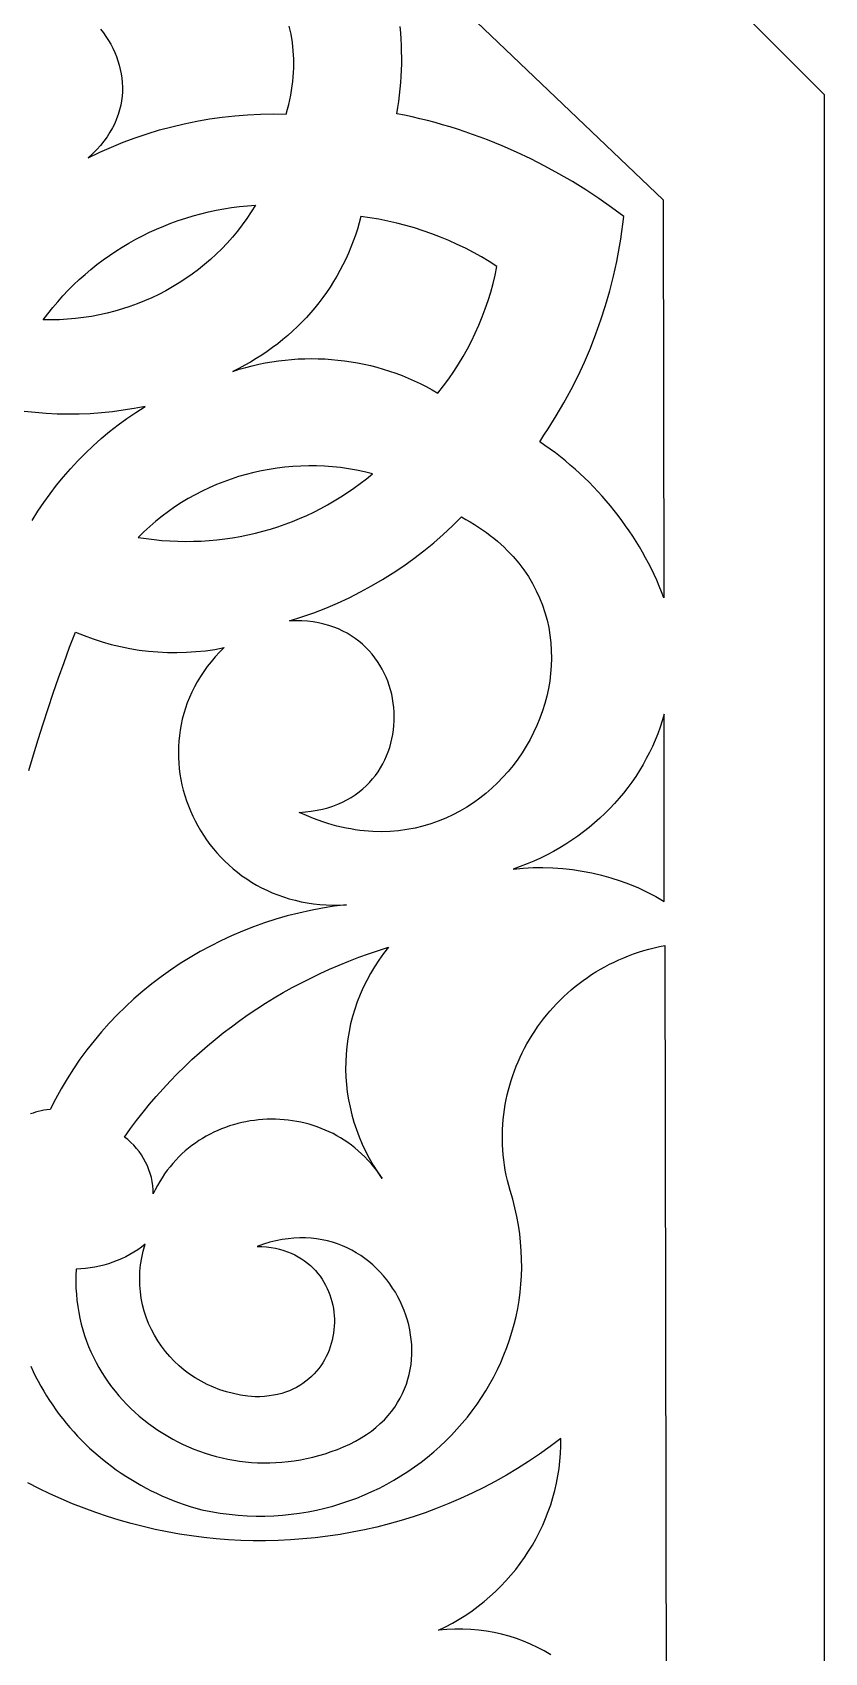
# Model space of a CAD drawing. Extents: x -118 to 118, y -118 to 119.
# Drawn here: x 77.1 to 118.2, y -31.4 to 52.5 of the extents above; entities that cross this region are included whole.
import ezdxf

# ---------------------------------------------------------------- set-up
doc = ezdxf.new("R2010")
doc.units = 0
doc.header["$MEASUREMENT"] = 0
doc.layers.get('0').update_dxf_attribs({"linetype": 'CONTINUOUS'})
doc.layers.add('LAYER_1', color=18, linetype='CONTINUOUS')

msp = doc.modelspace()

# ---------------------------------------------------------------- linework, layer by layer
msp.add_lwpolyline([(118.197, 49.317), (48.97, 118.544), (-48.931, 118.544), (-118.158, 49.317), (-118.158, -48.584), (-48.931, -117.811), (48.97, -117.811), (118.197, -48.584)], close=True)
at = {"layer": 'LAYER_1'}
for points in [[(94.584, 58.422), (109.825, 43.862), (109.867, 23.246), (109.748, 23.551), (109.624, 23.853), (109.494, 24.152), (109.358, 24.449), (109.217, 24.742), (109.069, 25.033), (108.916, 25.321), (108.758, 25.605), (108.594, 25.887), (108.425, 26.165), (108.25, 26.44), (108.07, 26.712), (107.884, 26.98), (107.693, 27.245), (107.498, 27.507), (107.297, 27.764), (107.09, 28.018), (106.879, 28.268), (106.663, 28.515), (106.442, 28.757), (106.216, 28.996), (105.986, 29.23), (105.75, 29.461), (105.51, 29.687), (105.266, 29.909), (105.016, 30.126), (104.763, 30.339), (104.504, 30.548), (104.241, 30.752), (103.974, 30.951), (103.703, 31.146), (103.427, 31.336), (103.651, 31.665), (103.869, 31.997), (104.289, 32.67), (104.687, 33.353), (105.062, 34.047), (105.416, 34.751), (105.747, 35.464), (106.056, 36.186), (106.342, 36.917), (106.605, 37.655), (106.844, 38.401), (107.06, 39.153), (107.253, 39.912), (107.422, 40.677), (107.567, 41.448), (107.631, 41.835), (107.688, 42.223), (107.74, 42.613), (107.785, 43.003), (107.145, 43.481), (106.487, 43.943), (105.813, 44.388), (105.123, 44.816), (104.419, 45.225), (103.701, 45.616), (102.971, 45.988), (102.23, 46.339), (101.479, 46.669), (100.719, 46.977), (100.335, 47.123), (99.95, 47.263), (99.563, 47.397), (99.175, 47.526), (98.785, 47.648), (98.394, 47.764), (98.001, 47.875), (97.608, 47.979), (97.213, 48.076), (96.818, 48.167), (96.422, 48.252), (96.026, 48.33), (96.079, 48.652), (96.127, 48.974), (96.167, 49.297), (96.202, 49.62), (96.23, 49.943), (96.251, 50.266), (96.266, 50.589), (96.274, 50.913), (96.276, 51.236), (96.272, 51.559), (96.261, 51.881), (96.244, 52.203), (96.221, 52.525), (96.191, 52.846)], [(80.664, 52.714), (80.808, 52.527), (80.944, 52.334), (81.071, 52.136), (81.189, 51.933), (81.297, 51.726), (81.396, 51.514), (81.484, 51.299), (81.563, 51.08), (81.63, 50.857), (81.687, 50.632), (81.733, 50.405), (81.766, 50.175), (81.788, 49.944), (81.798, 49.71), (81.795, 49.476), (81.779, 49.241), (81.75, 49.005), (81.707, 48.77), (81.651, 48.534), (81.58, 48.299), (81.495, 48.065), (81.395, 47.832), (81.28, 47.6), (81.15, 47.37), (81.003, 47.143), (80.841, 46.918), (80.662, 46.695), (80.467, 46.476), (80.254, 46.261), (80.024, 46.049), (80.621, 46.337), (81.226, 46.606), (81.839, 46.856), (82.459, 47.087), (83.086, 47.298), (83.719, 47.49), (84.358, 47.662), (85.002, 47.815), (85.65, 47.948), (86.303, 48.061), (86.96, 48.154), (87.62, 48.227), (88.283, 48.279), (88.948, 48.312), (89.614, 48.324), (90.282, 48.315), (90.353, 48.563), (90.416, 48.81), (90.473, 49.054), (90.522, 49.297), (90.565, 49.537), (90.601, 49.775), (90.63, 50.011), (90.653, 50.245), (90.669, 50.476), (90.678, 50.705), (90.682, 50.932), (90.679, 51.157), (90.655, 51.598), (90.607, 52.031), (90.536, 52.453), (90.443, 52.865)], [(77.121, 27.255), (77.416, 27.727), (77.725, 28.19), (78.049, 28.641), (78.388, 29.083), (78.74, 29.514), (79.106, 29.933), (79.486, 30.342), (79.879, 30.738), (80.284, 31.123), (80.703, 31.495), (81.133, 31.855), (81.576, 32.202), (82.031, 32.536), (82.497, 32.856), (82.974, 33.163), (82.41, 33.053), (81.843, 32.961), (81.275, 32.886), (80.704, 32.828), (80.132, 32.787), (79.56, 32.764), (78.987, 32.757), (78.415, 32.768), (77.843, 32.797), (77.272, 32.842), (76.703, 32.905)], [(76.953, 14.296), (77.189, 15.101), (77.433, 15.905), (77.685, 16.707), (77.945, 17.506), (78.212, 18.303), (78.487, 19.098), (78.77, 19.891), (79.06, 20.682), (79.359, 21.47), (79.815, 21.282), (80.278, 21.113), (80.747, 20.962), (81.22, 20.828), (81.698, 20.713), (82.179, 20.616), (82.664, 20.538), (83.151, 20.477), (83.64, 20.436), (84.13, 20.412), (84.622, 20.407), (85.113, 20.421), (85.605, 20.453), (86.096, 20.504), (86.585, 20.573), (87.072, 20.662), (86.833, 20.423), (86.608, 20.179), (86.396, 19.93), (86.197, 19.677), (86.011, 19.419), (85.838, 19.158), (85.677, 18.892), (85.53, 18.624), (85.395, 18.352), (85.272, 18.078), (85.161, 17.801), (85.063, 17.522), (84.976, 17.24), (84.902, 16.958), (84.839, 16.674), (84.788, 16.389), (84.748, 16.103), (84.72, 15.817), (84.702, 15.531), (84.696, 15.245), (84.701, 14.959), (84.717, 14.674), (84.743, 14.391), (84.78, 14.108), (84.827, 13.828), (84.885, 13.549), (84.952, 13.272), (85.03, 12.998), (85.118, 12.727), (85.215, 12.459), (85.322, 12.195), (85.439, 11.934), (85.565, 11.677), (85.7, 11.425), (85.844, 11.177), (85.997, 10.934), (86.159, 10.697), (86.33, 10.464), (86.51, 10.238), (86.698, 10.018), (86.894, 9.804), (87.098, 9.597), (87.311, 9.397), (87.531, 9.204), (87.759, 9.018), (87.995, 8.841), (88.239, 8.672), (88.49, 8.511), (88.748, 8.359), (89.013, 8.216), (89.286, 8.083), (89.565, 7.959), (89.851, 7.845), (90.144, 7.741), (90.443, 7.648), (90.748, 7.566), (91.06, 7.494), (91.378, 7.435), (91.702, 7.387), (92.032, 7.351), (92.367, 7.327), (92.708, 7.316), (93.055, 7.318), (93.407, 7.333), (92.782, 7.255), (92.163, 7.157), (91.549, 7.041), (90.942, 6.906), (90.342, 6.753), (89.749, 6.582), (89.163, 6.394), (88.585, 6.188), (88.015, 5.965), (87.454, 5.725), (86.902, 5.469), (86.359, 5.196), (85.825, 4.907), (85.302, 4.603), (84.79, 4.283), (84.288, 3.947), (83.797, 3.597), (83.318, 3.232), (82.852, 2.853), (82.397, 2.459), (81.955, 2.051), (81.527, 1.63), (81.112, 1.195), (80.711, 0.747), (80.324, 0.286), (79.952, -0.187), (79.595, -0.673), (79.253, -1.171), (78.927, -1.68), (78.618, -2.202), (78.325, -2.734), (78.049, -3.278), (77.886, -3.293), (77.729, -3.315), (77.58, -3.342), (77.436, -3.376), (77.298, -3.414), (77.165, -3.459), (77.038, -3.508)], [(77.046, -16.583), (77.168, -16.847), (77.296, -17.107), (77.43, -17.365), (77.57, -17.62), (77.715, -17.871), (77.866, -18.12), (78.023, -18.365), (78.185, -18.607), (78.353, -18.846), (78.526, -19.08), (78.704, -19.312), (78.888, -19.539), (79.076, -19.763), (79.27, -19.983), (79.469, -20.199), (79.673, -20.41), (79.882, -20.618), (80.096, -20.821), (80.315, -21.02), (80.538, -21.214), (80.766, -21.404), (80.999, -21.59), (81.237, -21.77), (81.478, -21.946), (81.725, -22.117), (81.975, -22.282), (82.23, -22.443), (82.49, -22.599), (82.753, -22.749), (83.021, -22.894), (83.293, -23.033), (83.568, -23.167), (83.848, -23.295), (84.132, -23.417), (84.419, -23.534), (84.71, -23.644), (85.005, -23.749), (85.303, -23.848), (85.605, -23.94), (85.911, -24.026), (86.387, -24.12), (86.86, -24.197), (87.331, -24.258), (87.799, -24.304), (88.265, -24.334), (88.727, -24.348), (89.186, -24.348), (89.641, -24.332), (90.093, -24.302), (90.54, -24.258), (90.983, -24.2), (91.421, -24.127), (91.855, -24.041), (92.283, -23.942), (92.706, -23.83), (93.124, -23.705), (93.535, -23.567), (93.941, -23.417), (94.34, -23.255), (94.733, -23.081), (95.119, -22.895), (95.498, -22.698), (95.87, -22.49), (96.235, -22.271), (96.591, -22.041), (96.94, -21.801), (97.28, -21.551), (97.612, -21.291), (97.935, -21.022), (98.25, -20.743), (98.555, -20.455), (98.85, -20.159), (99.137, -19.853), (99.413, -19.539), (99.679, -19.218), (99.934, -18.888), (100.179, -18.551), (100.413, -18.206), (100.636, -17.854), (100.848, -17.496), (101.048, -17.131), (101.236, -16.759), (101.412, -16.381), (101.576, -15.998), (101.727, -15.609), (101.866, -15.214), (101.991, -14.815), (102.103, -14.41), (102.202, -14.001), (102.287, -13.588), (102.358, -13.17), (102.414, -12.749), (102.456, -12.324), (102.484, -11.896), (102.496, -11.464), (102.493, -11.03), (102.475, -10.593), (102.441, -10.154), (102.391, -9.712), (102.325, -9.269), (102.243, -8.824), (102.143, -8.378), (102.027, -7.931), (101.894, -7.482), (101.82, -7.218), (101.753, -6.953), (101.694, -6.688), (101.643, -6.423), (101.599, -6.158), (101.563, -5.893), (101.534, -5.628), (101.513, -5.364), (101.499, -5.1), (101.492, -4.836), (101.492, -4.574), (101.5, -4.312), (101.514, -4.051), (101.536, -3.791), (101.564, -3.532), (101.599, -3.275), (101.641, -3.019), (101.689, -2.765), (101.745, -2.512), (101.806, -2.261), (101.874, -2.012), (101.949, -1.765), (102.03, -1.52), (102.117, -1.277), (102.21, -1.036), (102.31, -0.799), (102.415, -0.563), (102.527, -0.331), (102.644, -0.101), (102.767, 0.126), (102.896, 0.349), (103.031, 0.57), (103.171, 0.787), (103.316, 1), (103.468, 1.21), (103.624, 1.417), (103.786, 1.62), (103.953, 1.818), (104.126, 2.013), (104.303, 2.203), (104.486, 2.39), (104.673, 2.572), (104.866, 2.749), (105.063, 2.922), (105.265, 3.09), (105.472, 3.253), (105.683, 3.411), (105.899, 3.564), (106.119, 3.712), (106.344, 3.854), (106.573, 3.991), (106.807, 4.122), (107.044, 4.248), (107.286, 4.368), (107.532, 4.482), (107.782, 4.59), (108.035, 4.691), (108.293, 4.787), (108.554, 4.876), (108.819, 4.958), (109.088, 5.034), (109.36, 5.103), (109.636, 5.165), (109.915, 5.22), (110, -43.509)], [(104.001, -31.539), (103.662, -31.34), (103.314, -31.157), (102.957, -30.988), (102.592, -30.835), (102.219, -30.697), (101.839, -30.576), (101.453, -30.471), (101.061, -30.383), (100.663, -30.312), (100.26, -30.259), (99.852, -30.223), (99.441, -30.206), (99.026, -30.207), (98.608, -30.227), (98.188, -30.267), (98.552, -30.086), (98.908, -29.894), (99.254, -29.691), (99.592, -29.477), (99.92, -29.252), (100.238, -29.018), (100.547, -28.773), (100.845, -28.519), (101.134, -28.255), (101.412, -27.982), (101.68, -27.701), (101.937, -27.411), (102.183, -27.114), (102.418, -26.808), (102.641, -26.495), (102.853, -26.175), (103.054, -25.848), (103.242, -25.514), (103.419, -25.174), (103.583, -24.828), (103.735, -24.477), (103.874, -24.12), (104, -23.758), (104.113, -23.391), (104.213, -23.02), (104.299, -22.645), (104.372, -22.266), (104.431, -21.883), (104.476, -21.498), (104.507, -21.109), (104.523, -20.718), (104.525, -20.324), (103.976, -20.739), (103.419, -21.137), (102.855, -21.518), (102.283, -21.882), (101.705, -22.228), (101.12, -22.557), (100.528, -22.869), (99.931, -23.164), (99.329, -23.442), (98.721, -23.703), (98.108, -23.947), (97.491, -24.174), (96.87, -24.385), (96.245, -24.579), (95.617, -24.756), (94.986, -24.917), (94.352, -25.061), (93.715, -25.188), (93.077, -25.3), (92.437, -25.394), (91.795, -25.473), (91.152, -25.535), (90.509, -25.582), (89.866, -25.612), (89.222, -25.626), (88.579, -25.624), (87.937, -25.606), (87.295, -25.572), (86.655, -25.522), (86.017, -25.456), (85.381, -25.375), (84.748, -25.278), (84.117, -25.166), (83.49, -25.038), (82.865, -24.894), (82.245, -24.735), (81.629, -24.561), (81.018, -24.371), (80.411, -24.166), (79.81, -23.946), (79.214, -23.711), (78.624, -23.46), (78.04, -23.195), (77.463, -22.914), (76.893, -22.619)]]:
    msp.add_lwpolyline(points, dxfattribs=at)
for points in [[(77.692, 37.647), (77.934, 37.97), (78.184, 38.285), (78.443, 38.592), (78.711, 38.892), (78.986, 39.183), (79.269, 39.467), (79.56, 39.742), (79.858, 40.008), (80.163, 40.266), (80.476, 40.516), (80.795, 40.756), (81.12, 40.988), (81.452, 41.211), (81.791, 41.425), (82.135, 41.63), (82.485, 41.825), (82.84, 42.011), (83.201, 42.187), (83.566, 42.354), (83.937, 42.511), (84.312, 42.658), (84.692, 42.795), (85.076, 42.922), (85.464, 43.039), (85.856, 43.146), (86.252, 43.242), (86.651, 43.327), (87.053, 43.402), (87.458, 43.466), (87.866, 43.519), (88.277, 43.562), (88.69, 43.593), (88.474, 43.243), (88.246, 42.902), (88.008, 42.57), (87.759, 42.248), (87.499, 41.935), (87.229, 41.631), (86.95, 41.337), (86.661, 41.054), (86.363, 40.78), (86.056, 40.516), (85.741, 40.263), (85.417, 40.021), (85.086, 39.789), (84.747, 39.568), (84.4, 39.358), (84.047, 39.159), (83.687, 38.972), (83.32, 38.797), (82.948, 38.633), (82.569, 38.481), (82.186, 38.341), (81.797, 38.213), (81.403, 38.098), (81.005, 37.995), (80.602, 37.905), (80.196, 37.828), (79.786, 37.765), (79.372, 37.714), (78.956, 37.677), (78.537, 37.653), (78.115, 37.643)], [(101.212, 40.418), (100.815, 40.669), (100.411, 40.909), (99.999, 41.139), (99.579, 41.357), (99.153, 41.563), (98.721, 41.758), (98.283, 41.94), (97.839, 42.111), (97.391, 42.269), (96.938, 42.414), (96.481, 42.546), (96.021, 42.665), (95.557, 42.771), (95.091, 42.863), (94.623, 42.941), (94.153, 43.005), (94.068, 42.679), (93.975, 42.357), (93.872, 42.038), (93.761, 41.722), (93.64, 41.411), (93.511, 41.103), (93.374, 40.8), (93.228, 40.501), (93.074, 40.206), (92.911, 39.916), (92.741, 39.631), (92.563, 39.35), (92.376, 39.074), (92.183, 38.804), (91.981, 38.539), (91.772, 38.279), (91.556, 38.025), (91.333, 37.776), (91.102, 37.534), (90.865, 37.297), (90.621, 37.067), (90.37, 36.842), (90.113, 36.625), (89.849, 36.414), (89.578, 36.209), (89.302, 36.012), (89.02, 35.822), (88.731, 35.639), (88.437, 35.463), (88.137, 35.295), (87.831, 35.134), (87.52, 34.981), (87.853, 35.087), (88.188, 35.183), (88.524, 35.27), (88.863, 35.348), (89.202, 35.416), (89.543, 35.475), (89.884, 35.526), (90.227, 35.567), (90.57, 35.598), (90.913, 35.621), (91.256, 35.635), (91.6, 35.639), (91.943, 35.635), (92.285, 35.621), (92.627, 35.599), (92.969, 35.567), (93.309, 35.527), (93.648, 35.477), (93.985, 35.419), (94.321, 35.352), (94.655, 35.276), (94.987, 35.191), (95.317, 35.097), (95.645, 34.994), (95.969, 34.883), (96.291, 34.762), (96.61, 34.633), (96.926, 34.496), (97.239, 34.349), (97.548, 34.194), (97.853, 34.03), (98.154, 33.857), (98.438, 34.222), (98.71, 34.594), (98.97, 34.973), (99.219, 35.358), (99.455, 35.75), (99.678, 36.149), (99.89, 36.553), (100.089, 36.963), (100.275, 37.379), (100.448, 37.8), (100.608, 38.225), (100.756, 38.656), (100.89, 39.09), (101.011, 39.529), (101.118, 39.972)], [(82.615, 26.376), (83.024, 26.313), (83.434, 26.262), (83.843, 26.221), (84.253, 26.192), (84.662, 26.175), (85.071, 26.168), (85.479, 26.172), (85.886, 26.187), (86.292, 26.214), (86.696, 26.251), (87.099, 26.298), (87.5, 26.357), (87.898, 26.426), (88.295, 26.506), (88.688, 26.596), (89.079, 26.697), (89.467, 26.808), (89.851, 26.929), (90.232, 27.061), (90.61, 27.202), (90.983, 27.354), (91.352, 27.516), (91.716, 27.689), (92.076, 27.871), (92.431, 28.063), (92.781, 28.264), (93.125, 28.476), (93.464, 28.697), (93.797, 28.928), (94.124, 29.168), (94.444, 29.418), (94.758, 29.677), (94.347, 29.777), (93.935, 29.862), (93.522, 29.933), (93.108, 29.99), (92.694, 30.034), (92.28, 30.064), (91.866, 30.081), (91.453, 30.084), (91.04, 30.074), (90.63, 30.051), (90.22, 30.014), (89.813, 29.965), (89.408, 29.902), (89.006, 29.827), (88.607, 29.739), (88.211, 29.638), (87.819, 29.525), (87.431, 29.399), (87.047, 29.26), (86.669, 29.11), (86.295, 28.947), (85.926, 28.772), (85.564, 28.585), (85.207, 28.386), (84.857, 28.175), (84.514, 27.953), (84.178, 27.718), (83.849, 27.473), (83.528, 27.215), (83.215, 26.947), (82.911, 26.667)], [(99.369, 27.436), (99.602, 27.309), (99.829, 27.178), (100.049, 27.045), (100.263, 26.908), (100.471, 26.768), (100.672, 26.624), (100.867, 26.478), (101.055, 26.329), (101.237, 26.177), (101.413, 26.022), (101.583, 25.865), (101.747, 25.704), (102.057, 25.377), (102.342, 25.04), (102.604, 24.694), (102.843, 24.341), (103.059, 23.98), (103.252, 23.612), (103.424, 23.239), (103.573, 22.86), (103.701, 22.477), (103.808, 22.089), (103.894, 21.699), (103.96, 21.305), (104.005, 20.91), (104.031, 20.514), (104.038, 20.117), (104.025, 19.72), (103.994, 19.324), (103.945, 18.93), (103.877, 18.538), (103.792, 18.148), (103.69, 17.762), (103.571, 17.38), (103.435, 17.003), (103.283, 16.632), (103.115, 16.267), (102.932, 15.908), (102.733, 15.558), (102.52, 15.215), (102.292, 14.881), (102.05, 14.557), (101.794, 14.244), (101.525, 13.941), (101.243, 13.65), (100.948, 13.371), (100.641, 13.105), (100.321, 12.852), (99.99, 12.614), (99.648, 12.392), (99.295, 12.184), (98.931, 11.993), (98.557, 11.819), (98.173, 11.663), (97.779, 11.525), (97.376, 11.407), (96.965, 11.308), (96.544, 11.229), (96.116, 11.171), (95.68, 11.136), (95.236, 11.122), (94.785, 11.132), (94.557, 11.146), (94.328, 11.166), (94.096, 11.192), (93.864, 11.224), (93.629, 11.262), (93.394, 11.307), (93.156, 11.358), (92.918, 11.416), (92.678, 11.48), (92.437, 11.552), (92.194, 11.629), (91.95, 11.714), (91.706, 11.806), (91.46, 11.905), (91.213, 12.011), (90.964, 12.124), (91.282, 12.146), (91.589, 12.181), (91.885, 12.23), (92.17, 12.291), (92.445, 12.365), (92.709, 12.45), (92.962, 12.547), (93.204, 12.655), (93.436, 12.773), (93.657, 12.901), (93.868, 13.039), (94.068, 13.185), (94.257, 13.341), (94.436, 13.504), (94.605, 13.675), (94.763, 13.854), (94.91, 14.039), (95.048, 14.23), (95.174, 14.428), (95.29, 14.631), (95.396, 14.839), (95.492, 15.051), (95.577, 15.267), (95.652, 15.488), (95.717, 15.711), (95.771, 15.937), (95.815, 16.165), (95.849, 16.395), (95.873, 16.626), (95.887, 16.859), (95.89, 17.091), (95.884, 17.324), (95.867, 17.556), (95.84, 17.788), (95.803, 18.018), (95.756, 18.246), (95.7, 18.472), (95.633, 18.695), (95.556, 18.915), (95.469, 19.131), (95.372, 19.343), (95.266, 19.551), (95.149, 19.753), (95.023, 19.95), (94.887, 20.141), (94.741, 20.326), (94.586, 20.504), (94.42, 20.675), (94.245, 20.838), (94.06, 20.993), (93.866, 21.139), (93.661, 21.276), (93.448, 21.404), (93.224, 21.521), (92.991, 21.628), (92.749, 21.724), (92.496, 21.809), (92.235, 21.882), (91.964, 21.943), (91.683, 21.991), (91.393, 22.025), (91.093, 22.046), (90.784, 22.053), (90.466, 22.046), (91.099, 22.25), (91.724, 22.472), (92.341, 22.714), (92.948, 22.973), (93.546, 23.251), (94.134, 23.547), (94.711, 23.861), (95.278, 24.192), (95.833, 24.54), (96.377, 24.905), (96.908, 25.287), (97.427, 25.685), (97.933, 26.099), (98.426, 26.529), (98.904, 26.975)], [(109.873, 17.211), (109.774, 16.869), (109.665, 16.531), (109.544, 16.197), (109.413, 15.868), (109.271, 15.542), (109.119, 15.222), (108.956, 14.907), (108.784, 14.596), (108.601, 14.291), (108.409, 13.991), (108.208, 13.697), (107.996, 13.409), (107.776, 13.127), (107.547, 12.852), (107.308, 12.582), (107.061, 12.32), (106.806, 12.064), (106.542, 11.815), (106.269, 11.574), (105.989, 11.34), (105.701, 11.113), (105.404, 10.895), (105.101, 10.684), (104.789, 10.482), (104.471, 10.288), (104.145, 10.102), (103.813, 9.926), (103.473, 9.758), (103.127, 9.6), (102.774, 9.451), (102.416, 9.311), (102.051, 9.182), (102.567, 9.23), (103.083, 9.258), (103.598, 9.264), (104.111, 9.249), (104.623, 9.214), (105.131, 9.158), (105.636, 9.082), (106.136, 8.985), (106.631, 8.868), (107.12, 8.732), (107.602, 8.575), (108.077, 8.399), (108.544, 8.204), (109.002, 7.989), (109.451, 7.756), (109.889, 7.503)], [(83.398, -7.655), (83.392, -7.439), (83.372, -7.225), (83.34, -7.014), (83.296, -6.804), (83.239, -6.598), (83.17, -6.396), (83.091, -6.197), (82.999, -6.004), (82.897, -5.816), (82.785, -5.634), (82.662, -5.459), (82.529, -5.291), (82.386, -5.131), (82.234, -4.979), (82.072, -4.836), (81.902, -4.702), (82.214, -4.268), (82.534, -3.84), (82.864, -3.421), (83.201, -3.008), (83.548, -2.603), (83.903, -2.205), (84.266, -1.815), (84.637, -1.433), (85.016, -1.059), (85.403, -0.693), (85.798, -0.335), (86.2, 0.015), (86.609, 0.357), (87.026, 0.69), (87.449, 1.015), (87.88, 1.331), (88.317, 1.639), (88.762, 1.938), (89.212, 2.227), (89.669, 2.508), (90.132, 2.78), (90.601, 3.042), (91.077, 3.295), (91.558, 3.539), (92.044, 3.773), (92.536, 3.997), (93.034, 4.212), (93.536, 4.417), (94.044, 4.612), (94.556, 4.797), (95.074, 4.972), (95.596, 5.136), (95.337, 4.805), (95.094, 4.466), (94.867, 4.12), (94.657, 3.768), (94.461, 3.41), (94.282, 3.045), (94.119, 2.676), (93.972, 2.302), (93.841, 1.924), (93.726, 1.542), (93.626, 1.156), (93.543, 0.768), (93.476, 0.378), (93.425, -0.015), (93.39, -0.408), (93.371, -0.803), (93.368, -1.198), (93.381, -1.593), (93.41, -1.987), (93.455, -2.38), (93.517, -2.772), (93.595, -3.162), (93.688, -3.549), (93.798, -3.934), (93.925, -4.315), (94.067, -4.692), (94.226, -5.065), (94.4, -5.433), (94.591, -5.796), (94.799, -6.153), (95.022, -6.503), (95.262, -6.847), (95.126, -6.643), (94.984, -6.446), (94.837, -6.256), (94.685, -6.073), (94.527, -5.897), (94.365, -5.728), (94.197, -5.567), (94.026, -5.412), (93.85, -5.265), (93.67, -5.125), (93.486, -4.991), (93.298, -4.865), (93.107, -4.746), (92.912, -4.634), (92.715, -4.528), (92.514, -4.43), (92.311, -4.339), (92.105, -4.254), (91.897, -4.177), (91.687, -4.107), (91.475, -4.043), (91.262, -3.986), (91.046, -3.937), (90.83, -3.894), (90.612, -3.858), (90.394, -3.828), (90.175, -3.806), (89.955, -3.79), (89.735, -3.782), (89.515, -3.78), (89.295, -3.785), (89.075, -3.796), (88.856, -3.814), (88.637, -3.839), (88.42, -3.871), (88.203, -3.91), (87.988, -3.955), (87.774, -4.007), (87.562, -4.065), (87.352, -4.13), (87.144, -4.202), (86.938, -4.281), (86.735, -4.366), (86.535, -4.457), (86.337, -4.555), (86.142, -4.66), (85.951, -4.772), (85.763, -4.89), (85.579, -5.014), (85.399, -5.145), (85.223, -5.282), (85.051, -5.426), (84.884, -5.577), (84.722, -5.734), (84.564, -5.897), (84.411, -6.067), (84.264, -6.243), (84.122, -6.425), (83.986, -6.614), (83.856, -6.81), (83.732, -7.011), (83.614, -7.219), (83.503, -7.434)], [(88.672, -18.163), (88.29, -18.13), (87.916, -18.077), (87.55, -18.004), (87.194, -17.911), (86.848, -17.8), (86.512, -17.671), (86.187, -17.524), (85.873, -17.361), (85.57, -17.182), (85.28, -16.988), (85.002, -16.78), (84.738, -16.557), (84.487, -16.322), (84.251, -16.074), (84.029, -15.814), (83.822, -15.543), (83.631, -15.262), (83.457, -14.971), (83.298, -14.671), (83.157, -14.363), (83.034, -14.047), (82.929, -13.724), (82.842, -13.395), (82.775, -13.06), (82.727, -12.72), (82.699, -12.377), (82.692, -12.029), (82.706, -11.679), (82.741, -11.327), (82.799, -10.973), (82.879, -10.618), (82.982, -10.263), (82.789, -10.409), (82.591, -10.546), (82.388, -10.675), (82.179, -10.796), (81.966, -10.908), (81.749, -11.011), (81.527, -11.106), (81.302, -11.191), (81.073, -11.268), (80.841, -11.336), (80.606, -11.394), (80.369, -11.444), (80.129, -11.484), (79.887, -11.514), (79.643, -11.535), (79.398, -11.546), (79.384, -11.877), (79.381, -12.204), (79.389, -12.528), (79.408, -12.849), (79.438, -13.166), (79.479, -13.48), (79.53, -13.79), (79.592, -14.095), (79.663, -14.397), (79.745, -14.694), (79.836, -14.987), (79.937, -15.276), (80.046, -15.559), (80.165, -15.838), (80.293, -16.113), (80.43, -16.382), (80.575, -16.646), (80.728, -16.904), (80.89, -17.157), (81.059, -17.405), (81.236, -17.647), (81.42, -17.883), (81.612, -18.113), (81.811, -18.337), (82.016, -18.555), (82.229, -18.766), (82.448, -18.971), (82.673, -19.17), (82.904, -19.361), (83.141, -19.546), (83.383, -19.723), (83.632, -19.894), (83.885, -20.057), (84.143, -20.212), (84.407, -20.36), (84.675, -20.501), (84.947, -20.633), (85.224, -20.758), (85.505, -20.874), (85.79, -20.982), (86.078, -21.082), (86.37, -21.174), (86.665, -21.256), (86.963, -21.33), (87.264, -21.395), (87.568, -21.451), (87.874, -21.498), (88.182, -21.536), (88.493, -21.564), (88.805, -21.582), (89.119, -21.591), (89.435, -21.59), (89.751, -21.579), (90.069, -21.558), (90.388, -21.527), (90.707, -21.485), (91.027, -21.433), (91.347, -21.37), (91.667, -21.297), (91.987, -21.212), (92.306, -21.117), (92.625, -21.01), (92.944, -20.892), (93.261, -20.763), (93.582, -20.618), (93.886, -20.463), (94.174, -20.299), (94.446, -20.126), (94.702, -19.944), (94.942, -19.755), (95.166, -19.557), (95.375, -19.352), (95.569, -19.141), (95.748, -18.923), (95.912, -18.699), (96.061, -18.47), (96.196, -18.236), (96.317, -17.997), (96.424, -17.754), (96.518, -17.508), (96.598, -17.259), (96.664, -17.007), (96.717, -16.752), (96.757, -16.496), (96.785, -16.239), (96.8, -15.981), (96.803, -15.722), (96.793, -15.463), (96.772, -15.205), (96.738, -14.948), (96.694, -14.692), (96.638, -14.438), (96.571, -14.187), (96.492, -13.938), (96.404, -13.692), (96.304, -13.45), (96.195, -13.212), (96.075, -12.979), (95.945, -12.751), (95.806, -12.528), (95.657, -12.312), (95.499, -12.101), (95.331, -11.898), (95.155, -11.702), (94.97, -11.513), (94.777, -11.333), (94.575, -11.162), (94.365, -11), (94.148, -10.847), (93.922, -10.704), (93.689, -10.572), (93.449, -10.451), (93.202, -10.341), (92.948, -10.243), (92.687, -10.158), (92.42, -10.085), (92.146, -10.025), (91.866, -9.979), (91.581, -9.947), (91.29, -9.93), (90.993, -9.928), (90.691, -9.941), (90.384, -9.971), (90.072, -10.016), (89.756, -10.079), (89.435, -10.159), (89.11, -10.257), (88.78, -10.373), (89.03, -10.381), (89.271, -10.401), (89.505, -10.432), (89.73, -10.472), (89.948, -10.523), (90.157, -10.583), (90.358, -10.652), (90.551, -10.73), (90.736, -10.817), (90.913, -10.911), (91.082, -11.013), (91.243, -11.123), (91.396, -11.24), (91.541, -11.363), (91.678, -11.493), (91.807, -11.629), (91.928, -11.77), (92.041, -11.917), (92.146, -12.068), (92.242, -12.224), (92.331, -12.384), (92.412, -12.548), (92.485, -12.716), (92.55, -12.886), (92.607, -13.059), (92.656, -13.235), (92.698, -13.413), (92.731, -13.592), (92.756, -13.773), (92.773, -13.955), (92.783, -14.137), (92.784, -14.32), (92.778, -14.502), (92.763, -14.684), (92.741, -14.865), (92.711, -15.045), (92.672, -15.224), (92.626, -15.4), (92.572, -15.575), (92.511, -15.747), (92.441, -15.915), (92.363, -16.081), (92.278, -16.243), (92.184, -16.401), (92.083, -16.554), (91.974, -16.703), (91.857, -16.846), (91.732, -16.984), (91.6, -17.117), (91.459, -17.243), (91.311, -17.363), (91.155, -17.475), (90.991, -17.581), (90.819, -17.679), (90.639, -17.769), (90.452, -17.851), (90.257, -17.924), (90.054, -17.988), (89.843, -18.042), (89.624, -18.087), (89.398, -18.122), (89.164, -18.147), (88.922, -18.16)]]:
    msp.add_lwpolyline(points, close=True, dxfattribs=at)

doc.saveas('drawing.dxf')
